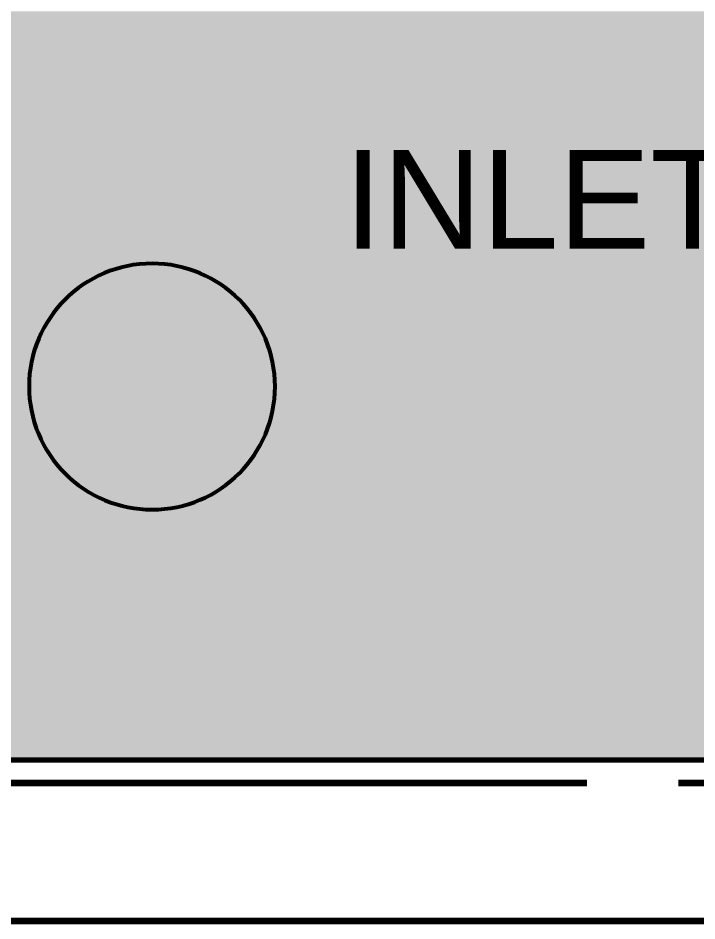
# Model space of a CAD drawing. Header units: millimetres. Extents: x 0 to 152, y 1 to 58.
# Drawn here: x 76.58 to 87, y 23.8 to 37.67 of the extents above; entities that cross this region are included whole.
import ezdxf

# ---------------------------------------------------------------- set-up
doc = ezdxf.new("R2010")
doc.units = ezdxf.units.MM
doc.linetypes.add('DASH_30_4', pattern=[11.994444, 10.583333, -1.411111])
for name, color, linetype in [('FILL', 7, 'Continuous'), ('LINES', 7, 'Continuous'), ('TEXT', 7, 'Continuous')]:
    doc.layers.add(name, color=color, linetype=linetype)
doc.styles.add('ARIAL', font='arial.ttf')

msp = doc.modelspace()

# ---------------------------------------------------------------- hatches: boundary and pattern name
at = {"layer": 'FILL'}
msp.add_hatch(color=7, dxfattribs=at).paths.add_polyline_path([(70.146, 37.772), (87.122, 37.772), (87.122, 26.241), (70.146, 26.241)])
at = {"layer": 'FILL', "true_color": 0xffffff}
msp.add_hatch(color=7, dxfattribs=at).paths.add_polyline_path([(81.229, 36.24), (95.581, 36.24), (95.581, 33.418), (81.229, 33.418)])
at = {"layer": 'FILL', "true_color": 0xbfbfbf}
msp.add_hatch(color=7, dxfattribs=at).paths.add_polyline_path([(80.523, 32.007, 0.41421), (78.634, 33.896, 0.41421), (76.744, 32.007, 0.414222), (78.634, 30.117, 0.414212)])

# ---------------------------------------------------------------- linework, layer by layer
at = {"layer": 'LINES', "lineweight": 106, "true_color": 0xff00ff}
msp.add_line((16.933, 23.798), (123.411, 23.798), dxfattribs=at)
at = {"layer": 'LINES', "linetype": 'DASH_30_4', "lineweight": 106, "true_color": 0x0000ff}
msp.add_lwpolyline([(19.05, 49.577), (121.294, 49.577), (121.294, 25.915), (19.05, 25.915)], close=True, dxfattribs=at)
at = {"layer": 'LINES', "lineweight": 70}
msp.add_lwpolyline([(19.403, 49.224), (120.941, 49.224), (120.941, 26.267), (19.403, 26.267)], close=True, dxfattribs=at)
at = {"layer": 'LINES', "lineweight": 53, "true_color": 0xff0000}
msp.add_lwpolyline([(80.523, 32.007, 0.41421), (78.634, 33.896, 0.41421), (76.744, 32.007, 0.414222), (78.634, 30.117, 0.414212)], format="xyb", close=True, dxfattribs=at)

# ---------------------------------------------------------------- texts
at = {"layer": 'TEXT', "style": 'ARIAL'}
msp.add_text('INLET-1 Ø375', height=1.51553, dxfattribs=at).set_placement((81.582, 34.123))

doc.saveas('drawing.dxf')
